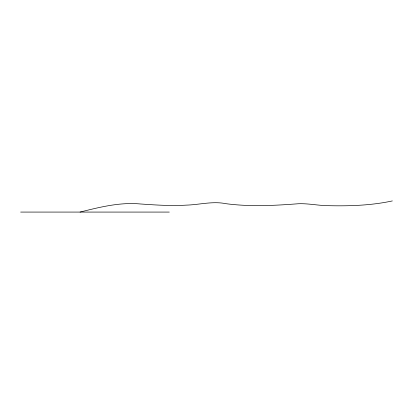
<?xml version="1.0" encoding="UTF-8"?>
<svg xmlns="http://www.w3.org/2000/svg" width="413" height="413" viewBox="0 0 413 413"><rect width="100%" height="100%" fill="white"/><g stroke="black" fill="none" stroke-linecap="round" stroke-linejoin="round"><path stroke-width="0.62" d="M80.076 212.076C99.77 207.15 119.982 202.034 140.461 203.981C155.722 205.013 171.034 206.077 186.33 205.127C199.494 204.76 212.618 200.986 225.766 203.666C249.819 206.861 274.113 205.597 298.212 203.754C308.397 203.32 318.438 205.659 328.614 205.689C349.919 206.159 371.463 205.452 392.35 200.924M20.65 212.076L169.294 212.076"/></g></svg>
